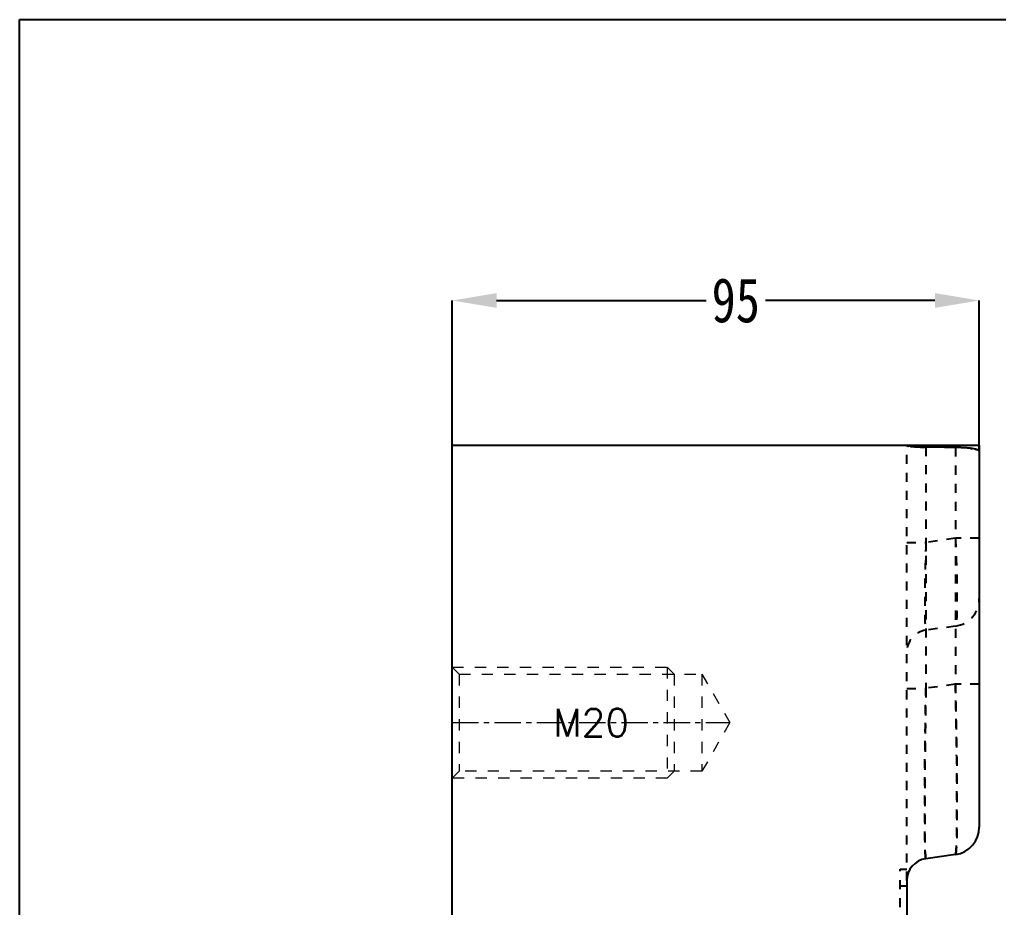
# Model space of a CAD drawing. Header units: millimetres. Extents: x -1265 to 1982, y -12197 to 1934.
# Drawn here: x -345.4 to -169, y -4640.8 to -4480.8 of the extents above; entities that cross this region are included whole.
import ezdxf
from ezdxf.enums import TextEntityAlignment as Align

# ---------------------------------------------------------------- set-up
doc = ezdxf.new("R2010")
doc.units = ezdxf.units.MM
doc.header["$LTSCALE"] = 16.335
doc.header["$PDMODE"] = 3
doc.header["$PDSIZE"] = 0.3125
doc.linetypes.add('CENTER', pattern=[0.6, 0.375, -0.075, 0.075, -0.075])
doc.linetypes.add('HIDDEN', pattern=[0.2, 0.1, -0.1])
doc.layers.get('0').update_dxf_attribs({"linetype": 'CONTINUOUS'})
doc.layers.get('Defpoints').update_dxf_attribs({"linetype": 'CONTINUOUS'})
doc.layers.add('DEFAULT_2', color=8, linetype='HIDDEN')
doc.layers.add('screw', color=33, linetype='CONTINUOUS', lineweight=13)
doc.styles.get("Standard").update_dxf_attribs({"font": 'txt', "width": 0.8})
doc.styles.add('TXT', font='txt.shx', dxfattribs={"bigfont": 'gbcbig.shx'})
doc.dimstyles.new('11', dxfattribs={"dimtxt": 8, "dimasz": 8, "dimexe": 0, "dimexo": 0, "dimgap": 0, "dimtad": 0, "dimdsep": 46, "dimtxsty": 'Standard', "dimcen": 0, "dimclrd": 4, "dimclre": 4, "dimclrt": 6, "dimazin": 0, "dimtp": 0.01, "dimtm": 0.01, "dimtfac": 1, "dimtofl": 0, "dimtmove": 0, "dimatfit": 3, "dimfxl": 0, "dimtolj": 1, "dimarcsym": 0})

# ---------------------------------------------------------------- blocks, each defined once
blk = doc.blocks.new('*D680')
at = {"color": 4, "lineweight": -2}
for p, q in [((-267.4, -4557.53), (-267.4, -4531.44)), ((-259.4, -4531.44), (-221.63, -4531.44)), ((-180.41, -4531.44), (-210.97, -4531.44)), ((-172.41, -4558.56), (-172.41, -4531.44))]:
    blk.add_line(p, q, dxfattribs=at)
at = {"color": 4}
for points in [[(-259.4, -4530.11), (-259.4, -4532.77), (-267.4, -4531.44)], [(-180.41, -4530.11), (-180.41, -4532.77), (-172.41, -4531.44)]]:
    blk.add_solid(points, dxfattribs=at)
at = {"layer": 'Defpoints', "color": 0}
for p in [(-267.4, -4531.44), (-267.4, -4557.53), (-172.41, -4558.56)]:
    blk.add_point(p, dxfattribs=at)
at = {"color": 6, "insert": (-216.3, -4531.44), "char_height": 8, "attachment_point": 5}
blk.add_mtext('\\A1;95', dxfattribs=at)

msp = doc.modelspace()

# ---------------------------------------------------------------- linework, layer by layer
at = {"color": 7, "linetype": 'Continuous'}
for p, q in [((-267.404, -5157.525), (-267.404, -4557.525)), ((-267.404, -4557.525), (-172.404, -4557.525)), ((-182.025, -4557.525), (-182.025, -4557.868)), ((-176.708, -4557.525), (-176.708, -4557.939)), ((-172.404, -4557.525), (-172.404, -4626.343)), ((-176.708, -4631.294), (-182.025, -4632.041)), ((-185.469, -4636.002), (-185.469, -4802.212))]:
    msp.add_line(p, q, dxfattribs=at)
msp.add_lwpolyline([(-345.378, -4480.811), (585.813, -4480.811), (585.813, -5258.366), (-345.378, -5258.366)], close=True)
for centre, radius, start, end in [((-177.404, -4626.343), 5, 278, 0), ((-181.469, -4636.002), 4, 98, 180)]:
    msp.add_arc(centre, radius, start, end, dxfattribs=at)
msp.add_ellipse((-235.276, -4639.525), major_axis=(583.46, 0), ratio=0.1405408, start_param=1.4702458, end_param=1.4794018, dxfattribs=at)
for points, knots in [([(-182.025, -4557.868), (-182.258, -4557.865), (-182.709, -4557.855), (-183.358, -4557.831), (-183.947, -4557.798), (-184.457, -4557.76), (-184.87, -4557.721), (-185.151, -4557.685), (-185.315, -4557.657), (-185.397, -4557.638), (-185.442, -4557.624), (-185.469, -4557.609), (-185.469, -4557.601)], [0, 0, 0, 0, 0.2009514, 0.3906918, 0.5626588, 0.711632, 0.8330162, 0.9229311, 0.9552201, 0.9787214, 0.9934336, 1, 1, 1, 1]), ([(-172.404, -4558.592), (-172.404, -4558.539), (-172.468, -4558.453), (-172.588, -4558.381), (-172.793, -4558.292), (-173.142, -4558.203), (-173.66, -4558.115), (-174.298, -4558.046), (-175.327, -4557.972), (-176.142, -4557.948), (-176.708, -4557.939)], [0, 0, 0, 0, 0.035917, 0.0623198, 0.0959042, 0.1855744, 0.3046215, 0.4502522, 0.6182233, 1, 1, 1, 1])]:
    msp.add_open_spline(points, degree=3, knots=knots, dxfattribs=at)
at = {"layer": 'DEFAULT_2', "color": 8, "linetype": 'HIDDEN'}
for p, q in [((-185.469, -4636.002), (-185.469, -4557.525)), ((-182.025, -4557.868), (-182.025, -4601.343)), ((-176.708, -4557.939), (-176.708, -4600.596)), ((-176.708, -4574.286), (-182.025, -4575.033)), ((-172.404, -4574.286), (-176.708, -4574.286)), ((-185.469, -4575.033), (-182.025, -4575.033)), ((-176.708, -4590.13), (-182.025, -4590.878)), ((-176.708, -4600.596), (-182.025, -4601.343)), ((-172.404, -4600.596), (-176.708, -4600.596)), ((-185.469, -4601.343), (-182.025, -4601.343)), ((-186.669, -4644.069), (-186.669, -4633.927)), ((-186.669, -4633.927), (-185.469, -4633.927)), ((-186.669, -4636.927), (-185.469, -4636.927))]:
    msp.add_line(p, q, dxfattribs=at)
for centre, radius, start, end in [((-183.168, -4542.245), 15.567, 263.86602, 265.04523), ((-182.52, -4534.974), 22.867, 265.00141, 266.08477), ((-181.986, -4527.391), 30.469, 266.05753, 267.14749), ((-181.69, -4521.788), 36.079, 267.1203, 267.74496), ((-181.513, -4517.136), 40.735, 267.75289, 269.27849), ((-177.299, -4600.635), 42.699, 87.49939, 89.20642), ((-176.835, -4589.162), 31.217, 86.67704, 87.43209), ((-176.448, -4582.562), 24.606, 85.21553, 86.68682), ((-175.863, -4575.377), 17.397, 83.84093, 85.15874), ((-177.404, -4585.179), 5, 278, 360), ((-181.469, -4594.839), 4, 98, 180)]:
    msp.add_arc(centre, radius, start, end, dxfattribs=at)
for points, knots in [([(-185.469, -4557.601), (-185.469, -4557.617), (-185.391, -4557.636), (-185.347, -4557.649), (-185.306, -4557.657)], [0, 0, 0, 0, 0.2802578, 1, 1, 1, 1]), ([(-185.306, -4557.657), (-185.297, -4557.659), (-185.255, -4557.667), (-185.213, -4557.674), (-185.181, -4557.679)], [0, 0, 0, 0, 0.2246739, 1, 1, 1, 1]), ([(-173.997, -4558.08), (-173.964, -4558.084), (-173.838, -4558.098), (-173.713, -4558.114), (-173.62, -4558.127)], [0, 0, 0, 0, 0.2602159, 1, 1, 1, 1]), ([(-173.29, -4558.18), (-173.262, -4558.185), (-173.157, -4558.205), (-173.052, -4558.228), (-172.977, -4558.247)], [0, 0, 0, 0, 0.2674973, 1, 1, 1, 1]), ([(-172.977, -4558.247), (-172.952, -4558.254), (-172.863, -4558.277), (-172.775, -4558.305), (-172.713, -4558.329)], [0, 0, 0, 0, 0.2742771, 1, 1, 1, 1]), ([(-172.713, -4558.329), (-172.696, -4558.335), (-172.637, -4558.359), (-172.579, -4558.387), (-172.539, -4558.412)], [0, 0, 0, 0, 0.2791952, 1, 1, 1, 1]), ([(-172.539, -4558.412), (-172.519, -4558.425), (-172.457, -4558.467), (-172.404, -4558.54), (-172.404, -4558.592)], [0, 0, 0, 0, 0.3180565, 1, 1, 1, 1]), ([(-176.708, -4574.286), (-176.664, -4575.314), (-176.587, -4577.331), (-176.499, -4580.26), (-176.444, -4582.96), (-176.426, -4585.018), (-176.432, -4586.474), (-176.445, -4587.397), (-176.466, -4588.194), (-176.496, -4588.858), (-176.534, -4589.384), (-176.578, -4589.764), (-176.623, -4589.994), (-176.666, -4590.1), (-176.695, -4590.128), (-176.708, -4590.13)], [0, 0, 0, 0, 0.1943405, 0.3812111, 0.5533846, 0.7043679, 0.7700491, 0.8283312, 0.878677, 0.9206363, 0.9538472, 0.9780633, 0.9931982, 0.9974921, 1, 1, 1, 1]), ([(-182.025, -4575.033), (-182.06, -4576.067), (-182.122, -4578.096), (-182.192, -4581.043), (-182.236, -4583.761), (-182.251, -4585.833), (-182.246, -4587.293), (-182.236, -4588.215), (-182.219, -4589.006), (-182.194, -4589.665), (-182.166, -4590.17), (-182.127, -4590.558), (-182.098, -4590.743), (-182.053, -4590.881), (-182.025, -4590.878)], [0, 0, 0, 0, 0.1954335, 0.383713, 0.557301, 0.7092754, 0.7751709, 0.8334305, 0.8835051, 0.9249472, 0.9574133, 0.9806854, 0.994697, 1, 1, 1, 1]), ([(-176.708, -4631.294), (-176.691, -4631.292), (-176.664, -4631.226), (-176.64, -4631.12), (-176.612, -4630.927), (-176.587, -4630.671), (-176.562, -4630.34), (-176.53, -4629.758), (-176.496, -4628.857), (-176.466, -4627.575), (-176.445, -4626.032), (-176.432, -4624.245), (-176.428, -4622.229), (-176.433, -4620.004), (-176.452, -4616.684), (-176.499, -4612.189), (-176.587, -4606.505), (-176.664, -4602.591), (-176.708, -4600.596)], [0, 0, 0, 0, 0.0016987, 0.0055363, 0.0116749, 0.0201383, 0.0309293, 0.0440343, 0.0770578, 0.1189348, 0.1693002, 0.2276699, 0.2935113, 0.3661669, 0.4449422, 0.6176778, 0.8051207, 1, 1, 1, 1]), ([(-176.708, -4600.596), (-176.664, -4602.591), (-176.587, -4606.505), (-176.499, -4612.189), (-176.452, -4616.685), (-176.433, -4620.005), (-176.428, -4622.23), (-176.432, -4624.246), (-176.445, -4626.033), (-176.466, -4627.575), (-176.496, -4628.857), (-176.53, -4629.758), (-176.562, -4630.34), (-176.587, -4630.671), (-176.612, -4630.927), (-176.64, -4631.12), (-176.664, -4631.226), (-176.691, -4631.292), (-176.708, -4631.294)], [0, 0, 0, 0, 0.1948702, 0.3823322, 0.5550977, 0.6338834, 0.7065372, 0.7723704, 0.8307298, 0.8810794, 0.9229471, 0.9559653, 0.9690686, 0.9798587, 0.9883225, 0.9944622, 0.9983009, 1, 1, 1, 1]), ([(-182.025, -4632.041), (-182.039, -4632.043), (-182.063, -4631.977), (-182.079, -4631.886), (-182.103, -4631.698), (-182.122, -4631.451), (-182.142, -4631.127), (-182.168, -4630.554), (-182.195, -4629.663), (-182.219, -4628.389), (-182.236, -4626.852), (-182.246, -4625.066), (-182.25, -4623.048), (-182.246, -4620.818), (-182.23, -4617.487), (-182.192, -4612.975), (-182.122, -4607.271), (-182.06, -4603.344), (-182.025, -4601.343)], [0, 0, 0, 0, 0.0013532, 0.0048783, 0.0107272, 0.0189215, 0.029463, 0.0423331, 0.0749598, 0.1165591, 0.1667547, 0.2250956, 0.2910064, 0.3638491, 0.4428968, 0.6163782, 0.8045492, 1, 1, 1, 1]), ([(-182.025, -4601.343), (-182.06, -4603.343), (-182.122, -4607.27), (-182.192, -4612.972), (-182.23, -4617.483), (-182.246, -4620.814), (-182.25, -4623.044), (-182.246, -4625.063), (-182.236, -4626.849), (-182.219, -4628.387), (-182.195, -4629.661), (-182.168, -4630.554), (-182.142, -4631.126), (-182.122, -4631.451), (-182.103, -4631.698), (-182.079, -4631.886), (-182.063, -4631.977), (-182.039, -4632.043), (-182.025, -4632.041)], [0, 0, 0, 0, 0.1954107, 0.3835085, 0.5569762, 0.6360282, 0.7088822, 0.7748059, 0.8331587, 0.8833752, 0.9249949, 0.9576414, 0.9705217, 0.9810689, 0.9892667, 0.9951187, 0.9986459, 1, 1, 1, 1])]:
    msp.add_open_spline(points, degree=3, knots=knots, dxfattribs=at)
at = {"layer": 'screw', "color": 92, "linetype": 'HIDDEN', "ltscale": 1.243955}
for p, q in [((-267.404, -4597.525), (-228.654, -4597.525)), ((-228.654, -4597.525), (-227.404, -4598.775)), ((-228.654, -4597.525), (-228.654, -4617.525)), ((-227.404, -4598.775), (-227.404, -4616.275)), ((-227.404, -4616.275), (-228.654, -4617.525)), ((-228.654, -4617.525), (-267.404, -4617.525))]:
    msp.add_line(p, q, dxfattribs=at)
at = {"layer": 'screw', "color": 8, "linetype": 'HIDDEN', "ltscale": 1.243955}
for p, q in [((-267.404, -4597.525), (-266.154, -4598.775)), ((-266.154, -4598.775), (-266.154, -4616.275)), ((-266.154, -4598.775), (-222.404, -4598.775)), ((-222.404, -4598.775), (-217.352, -4607.525)), ((-222.404, -4598.775), (-222.404, -4616.275)), ((-217.352, -4607.525), (-222.404, -4616.275)), ((-266.154, -4616.275), (-267.404, -4617.525)), ((-222.404, -4616.275), (-266.154, -4616.275))]:
    msp.add_line(p, q, dxfattribs=at)
at = {"layer": 'screw', "color": 1, "linetype": 'CENTER', "ltscale": 0.777472}
msp.add_line((-267.404, -4607.525), (-217.352, -4607.525), dxfattribs=at)

# ---------------------------------------------------------------- texts
at = {"layer": 'screw', "color": 6, "linetype": 'HIDDEN', "ltscale": 1.243955, "style": 'TXT'}
msp.add_text('M20', height=5, dxfattribs=at).set_placement((-242.378, -4607.525), align=Align.MIDDLE)

# ---------------------------------------------------------------- dimensions: what is measured, and where the dimension line sits
dim = msp.add_linear_dim(base=(-267.4038, -4531.4412), p1=(-172.4087, -4558.5579), p2=(-267.4038, -4557.5253), dimstyle='11', override={"dimfxl": 1.25, "dimarcsym": 1})
dim.commit()
dim.dimension.update_dxf_attribs({"geometry": '*D680', "text_midpoint": (-216.3005, -4531.4412), "dimtype": 160})

doc.saveas('drawing.dxf')
